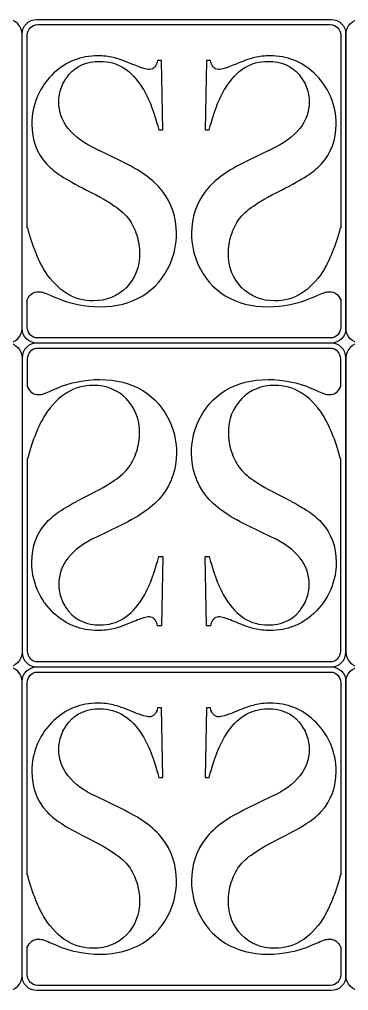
# Model space of a CAD drawing. Header units: centimetres. Extents: x -6 to 6, y -11 to 11.
# Drawn here: x -0.02 to 2.02, y -1 to 5 of the extents above; entities that cross this region are included whole.
import ezdxf

# ---------------------------------------------------------------- set-up
doc = ezdxf.new("R2010")
doc.units = ezdxf.units.CM
doc.header["$MEASUREMENT"] = 0
doc.layers.add('layer 1', color=7, linetype='Continuous')

msp = doc.modelspace()

# ---------------------------------------------------------------- linework, layer by layer
at = {"layer": 'layer 1', "color": 242}
for points, knots in [([(-1.90939, 5.00009), (-1.90939, 5.00009), (-0.09061, 5.00009), (-0.09061, 5.00009), (-0.09061, 5.00009), (-0.04078, 5.00009), (0, 4.9593), (0, 4.90947), (0, 4.90947), (0, 4.90947), (0, 3.09071), (0, 3.09071), (0, 3.09071), (0, 3.04086), (-0.04078, 3.00008), (-0.09061, 3.00008), (-0.09061, 3.00008), (-0.09061, 3.00008), (-1.90939, 3.00008), (-1.90939, 3.00008), (-1.90939, 3.00008), (-1.95922, 3.00008), (-2, 3.04086), (-2, 3.09069), (-2, 3.09069), (-2, 3.09069), (-2, 4.90949), (-2, 4.90949), (-2, 4.90949), (-2, 4.95932), (-1.95922, 5.00008), (-1.90939, 5.00009)], [0, 0, 0, 0, 0.1111111, 0.1111111, 0.1111111, 0.1111111, 0.2222222, 0.2222222, 0.2222222, 0.2222222, 0.3333333, 0.3333333, 0.3333333, 0.3333333, 0.4444444, 0.4444444, 0.4444444, 0.4444444, 0.5555556, 0.5555556, 0.5555556, 0.5555556, 0.6666667, 0.6666667, 0.6666667, 0.6666667, 0.7777778, 0.7777778, 0.7777778, 0.7777778, 1, 1, 1, 1]), ([(1.90939, 5.00009), (1.90939, 5.00009), (0.09061, 5.00009), (0.09061, 5.00009), (0.09061, 5.00009), (0.04078, 5.00009), (0, 4.9593), (0, 4.90947), (0, 4.90947), (0, 4.90947), (0, 3.09071), (0, 3.09071), (0, 3.09071), (0, 3.04086), (0.04078, 3.00008), (0.09061, 3.00008), (0.09061, 3.00008), (0.09061, 3.00008), (1.90939, 3.00008), (1.90939, 3.00008), (1.90939, 3.00008), (1.95922, 3.00008), (2, 3.04086), (2, 3.09069), (2, 3.09069), (2, 3.09069), (2, 4.90949), (2, 4.90949), (2, 4.90949), (2, 4.95932), (1.95922, 5.00008), (1.90939, 5.00009)], [0, 0, 0, 0, 0.1111111, 0.1111111, 0.1111111, 0.1111111, 0.2222222, 0.2222222, 0.2222222, 0.2222222, 0.3333333, 0.3333333, 0.3333333, 0.3333333, 0.4444444, 0.4444444, 0.4444444, 0.4444444, 0.5555556, 0.5555556, 0.5555556, 0.5555556, 0.6666667, 0.6666667, 0.6666667, 0.6666667, 0.7777778, 0.7777778, 0.7777778, 0.7777778, 1, 1, 1, 1]), ([(3.9094, 5.00011), (3.9094, 5.00011), (2.09061, 5.00011), (2.09061, 5.00011), (2.09061, 5.00011), (2.04078, 5.00011), (2, 4.95932), (2, 4.90949), (2, 4.90949), (2, 4.90949), (2, 3.09073), (2, 3.09073), (2, 3.09073), (2, 3.04088), (2.04078, 3.0001), (2.09061, 3.0001), (2.09061, 3.0001), (2.09061, 3.0001), (3.9094, 3.0001), (3.9094, 3.0001), (3.9094, 3.0001), (3.95923, 3.0001), (4, 3.04088), (4, 3.09071), (4, 3.09071), (4, 3.09071), (4.00001, 4.90951), (4.00001, 4.90951), (4.00001, 4.90951), (4.00001, 4.95934), (3.95922, 5.0001), (3.9094, 5.00011)], [0, 0, 0, 0, 0.1111111, 0.1111111, 0.1111111, 0.1111111, 0.2222222, 0.2222222, 0.2222222, 0.2222222, 0.3333333, 0.3333333, 0.3333333, 0.3333333, 0.4444444, 0.4444444, 0.4444444, 0.4444444, 0.5555556, 0.5555556, 0.5555556, 0.5555556, 0.6666667, 0.6666667, 0.6666667, 0.6666667, 0.7777778, 0.7777778, 0.7777778, 0.7777778, 1, 1, 1, 1]), ([(0.03227, 3.71231), (0.03227, 3.71231), (0.03492, 3.71235), (0.03492, 3.71235), (0.03492, 3.71235), (0.06518, 3.59837), (0.10132, 3.50873), (0.14301, 3.44307), (0.14301, 3.44307), (0.22159, 3.32171), (0.32044, 3.26121), (0.43922, 3.26121), (0.43922, 3.26121), (0.52222, 3.26123), (0.59084, 3.28887), (0.64469, 3.34458), (0.64469, 3.34458), (0.69892, 3.39991), (0.72585, 3.47036), (0.72585, 3.55558), (0.72585, 3.55558), (0.72585, 3.5921), (0.71995, 3.62972), (0.70814, 3.66772), (0.70814, 3.66772), (0.69597, 3.70608), (0.68011, 3.73891), (0.65982, 3.76621), (0.65982, 3.76621), (0.63916, 3.79463), (0.60965, 3.82154), (0.57165, 3.84736), (0.57165, 3.84736), (0.53403, 3.87357), (0.47612, 3.90639), (0.39828, 3.94586), (0.39828, 3.94586), (0.33004, 3.98054), (0.27728, 4.00968), (0.24113, 4.03365), (0.24113, 4.03365), (0.20461, 4.05726), (0.17547, 4.08161), (0.15297, 4.10596), (0.15297, 4.10596), (0.091, 4.17384), (0.06001, 4.25646), (0.06001, 4.35347), (0.06001, 4.35347), (0.06001, 4.41361), (0.07218, 4.47115), (0.09616, 4.52685), (0.09616, 4.52685), (0.12051, 4.58219), (0.15408, 4.62977), (0.19724, 4.66961), (0.19724, 4.66961), (0.27359, 4.74008), (0.36397, 4.77548), (0.46837, 4.77548), (0.46837, 4.77548), (0.50231, 4.77548), (0.53366, 4.77215), (0.56243, 4.76515), (0.56243, 4.76515), (0.59121, 4.75852), (0.62994, 4.74486), (0.67789, 4.72457), (0.67789, 4.72457), (0.71404, 4.7102), (0.73839, 4.70096), (0.75167, 4.69727), (0.75167, 4.69727), (0.76458, 4.69323), (0.77602, 4.69137), (0.78597, 4.69137), (0.78597, 4.69137), (0.81143, 4.69139), (0.8284, 4.70945), (0.83688, 4.74634), (0.83688, 4.74634), (0.83688, 4.74634), (0.8616, 4.74635), (0.8616, 4.74635), (0.8616, 4.74635), (0.8616, 4.74635), (0.86934, 4.31733), (0.86934, 4.31733), (0.86934, 4.31733), (0.86934, 4.31733), (0.84463, 4.31733), (0.84463, 4.31733), (0.84463, 4.31733), (0.82508, 4.38593), (0.80847, 4.43831), (0.79446, 4.47447), (0.79446, 4.47447), (0.78044, 4.51101), (0.76347, 4.54492), (0.74429, 4.57591), (0.74429, 4.57591), (0.70888, 4.63199), (0.67014, 4.67367), (0.62736, 4.70059), (0.62736, 4.70059), (0.58493, 4.72752), (0.53587, 4.74117), (0.48054, 4.74117), (0.48054, 4.74117), (0.40012, 4.74117), (0.3363, 4.71388), (0.28946, 4.65891), (0.28946, 4.65891), (0.26991, 4.63642), (0.25478, 4.61022), (0.24335, 4.57997), (0.24335, 4.57997), (0.23228, 4.54972), (0.22674, 4.51947), (0.22674, 4.48922), (0.22674, 4.48922), (0.22674, 4.36861), (0.30421, 4.27158), (0.45915, 4.19817), (0.45915, 4.19817), (0.45915, 4.19817), (0.61149, 4.12441), (0.61149, 4.12441), (0.61149, 4.12441), (0.7288, 4.06907), (0.81327, 4.00783), (0.86529, 3.94069), (0.86529, 3.94069), (0.92431, 3.86545), (0.95382, 3.77838), (0.95382, 3.67878), (0.95382, 3.67878), (0.95382, 3.61238), (0.94054, 3.54893), (0.91398, 3.48844), (0.91398, 3.48844), (0.87636, 3.40434), (0.82028, 3.33905), (0.74503, 3.2933), (0.74503, 3.2933), (0.67014, 3.24757), (0.58198, 3.22469), (0.48017, 3.22469), (0.48017, 3.22469), (0.38721, 3.22469), (0.29794, 3.24313), (0.21199, 3.27965), (0.21199, 3.27965), (0.16736, 3.29921), (0.1408, 3.31027), (0.13231, 3.31322), (0.13231, 3.31322), (0.12346, 3.31617), (0.11387, 3.31765), (0.1028, 3.31765), (0.1028, 3.31765), (0.06908, 3.31766), (0.04533, 3.30088), (0.03227, 3.26739), (0.03227, 3.26739), (0.03227, 3.26739), (0.03227, 3.09664), (0.03227, 3.09664), (0.03227, 3.09664), (0.03227, 3.06128), (0.0612, 3.03235), (0.09656, 3.03235), (0.09656, 3.03235), (0.09656, 3.03235), (1.90344, 3.03237), (1.90344, 3.03237), (1.90344, 3.03237), (1.9388, 3.03237), (1.96773, 3.06128), (1.96773, 3.09664), (1.96773, 3.09664), (1.96773, 3.09664), (1.96773, 3.26702), (1.96773, 3.26702), (1.96773, 3.26702), (1.95471, 3.30078), (1.93092, 3.31765), (1.89707, 3.31765), (1.89707, 3.31765), (1.886, 3.31766), (1.87642, 3.31617), (1.86756, 3.31322), (1.86756, 3.31322), (1.85907, 3.31028), (1.83252, 3.2992), (1.78788, 3.27965), (1.78788, 3.27965), (1.70193, 3.24313), (1.61266, 3.22469), (1.5197, 3.22469), (1.5197, 3.22469), (1.41789, 3.22469), (1.32973, 3.24756), (1.25484, 3.2933), (1.25484, 3.2933), (1.17959, 3.33905), (1.12352, 3.40434), (1.0859, 3.48844), (1.0859, 3.48844), (1.05933, 3.54894), (1.04605, 3.61238), (1.04605, 3.67878), (1.04605, 3.67878), (1.04605, 3.77839), (1.07557, 3.86544), (1.13459, 3.94069), (1.13459, 3.94069), (1.1866, 4.00785), (1.27108, 4.06906), (1.38838, 4.1244), (1.38838, 4.1244), (1.38838, 4.1244), (1.54073, 4.19819), (1.54073, 4.19819), (1.54073, 4.19819), (1.69566, 4.27159), (1.77313, 4.3686), (1.77313, 4.48922), (1.77313, 4.48922), (1.77313, 4.51948), (1.76759, 4.54972), (1.75653, 4.57997), (1.75653, 4.57997), (1.74509, 4.61022), (1.72996, 4.63641), (1.71041, 4.65891), (1.71041, 4.65891), (1.66357, 4.71389), (1.59975, 4.74117), (1.51933, 4.74117), (1.51933, 4.74117), (1.464, 4.74117), (1.41494, 4.72752), (1.37252, 4.70059), (1.37252, 4.70059), (1.32973, 4.67368), (1.291, 4.63198), (1.25558, 4.57591), (1.25558, 4.57591), (1.2364, 4.54494), (1.21943, 4.51099), (1.20541, 4.47447), (1.20541, 4.47447), (1.1914, 4.43832), (1.1748, 4.38593), (1.15525, 4.31733), (1.15525, 4.31733), (1.15525, 4.31733), (1.13054, 4.31733), (1.13054, 4.31733), (1.13054, 4.31733), (1.13054, 4.31733), (1.13828, 4.74635), (1.13828, 4.74635), (1.13828, 4.74635), (1.13828, 4.74635), (1.16299, 4.74635), (1.16299, 4.74635), (1.16299, 4.74635), (1.17147, 4.70946), (1.18844, 4.69137), (1.2139, 4.69137), (1.2139, 4.69137), (1.22386, 4.69139), (1.23529, 4.69322), (1.2482, 4.69727), (1.2482, 4.69727), (1.26148, 4.70097), (1.28583, 4.71019), (1.32198, 4.72457), (1.32198, 4.72457), (1.36994, 4.74486), (1.40867, 4.75851), (1.43744, 4.76515), (1.43744, 4.76515), (1.46621, 4.77217), (1.49757, 4.77548), (1.53151, 4.77548), (1.53151, 4.77548), (1.6359, 4.77548), (1.72628, 4.74007), (1.80264, 4.66961), (1.80264, 4.66961), (1.84579, 4.62977), (1.87936, 4.58218), (1.90371, 4.52685), (1.90371, 4.52685), (1.92769, 4.47116), (1.93986, 4.4136), (1.93986, 4.35347), (1.93986, 4.35347), (1.93986, 4.25647), (1.90888, 4.17383), (1.8469, 4.10596), (1.8469, 4.10596), (1.8244, 4.08163), (1.79526, 4.05726), (1.75874, 4.03365), (1.75874, 4.03365), (1.72259, 4.00969), (1.66984, 3.98053), (1.60159, 3.94586), (1.60159, 3.94586), (1.52376, 3.90641), (1.46585, 3.87355), (1.42822, 3.84736), (1.42822, 3.84736), (1.39022, 3.82155), (1.36071, 3.79462), (1.34005, 3.76621), (1.34005, 3.76621), (1.31977, 3.73893), (1.30391, 3.70608), (1.29173, 3.66772), (1.29173, 3.66772), (1.27993, 3.62973), (1.27403, 3.5921), (1.27403, 3.55558), (1.27403, 3.55558), (1.27403, 3.47038), (1.30096, 3.39991), (1.35518, 3.34458), (1.35518, 3.34458), (1.40903, 3.28887), (1.47765, 3.26121), (1.56065, 3.26121), (1.56065, 3.26121), (1.67943, 3.26123), (1.77829, 3.3217), (1.85686, 3.44307), (1.85686, 3.44307), (1.89855, 3.50874), (1.93469, 3.59837), (1.96495, 3.71235), (1.96495, 3.71235), (1.96495, 3.71235), (1.96773, 3.71231), (1.96773, 3.71231), (1.96773, 3.71231), (1.96773, 3.71231), (1.96773, 4.90354), (1.96773, 4.90354), (1.96773, 4.90354), (1.96773, 4.9389), (1.9388, 4.96781), (1.90344, 4.96781), (1.90344, 4.96781), (1.90344, 4.96781), (0.09656, 4.96783), (0.09656, 4.96783), (0.09656, 4.96783), (0.0612, 4.96783), (0.03227, 4.93888), (0.03227, 4.90352), (0.03227, 4.90352), (0.03227, 4.90352), (0.03227, 3.71231), (0.03227, 3.71231)], [0, 0, 0, 0, 0.0107527, 0.0107527, 0.0107527, 0.0107527, 0.0215054, 0.0215054, 0.0215054, 0.0215054, 0.0322581, 0.0322581, 0.0322581, 0.0322581, 0.0430108, 0.0430108, 0.0430108, 0.0430108, 0.0537634, 0.0537634, 0.0537634, 0.0537634, 0.0645161, 0.0645161, 0.0645161, 0.0645161, 0.0752688, 0.0752688, 0.0752688, 0.0752688, 0.0860215, 0.0860215, 0.0860215, 0.0860215, 0.0967742, 0.0967742, 0.0967742, 0.0967742, 0.1075269, 0.1075269, 0.1075269, 0.1075269, 0.1182796, 0.1182796, 0.1182796, 0.1182796, 0.1290323, 0.1290323, 0.1290323, 0.1290323, 0.1397849, 0.1397849, 0.1397849, 0.1397849, 0.1505376, 0.1505376, 0.1505376, 0.1505376, 0.1612903, 0.1612903, 0.1612903, 0.1612903, 0.172043, 0.172043, 0.172043, 0.172043, 0.1827957, 0.1827957, 0.1827957, 0.1827957, 0.1935484, 0.1935484, 0.1935484, 0.1935484, 0.2043011, 0.2043011, 0.2043011, 0.2043011, 0.2150538, 0.2150538, 0.2150538, 0.2150538, 0.2258065, 0.2258065, 0.2258065, 0.2258065, 0.2365591, 0.2365591, 0.2365591, 0.2365591, 0.2473118, 0.2473118, 0.2473118, 0.2473118, 0.2580645, 0.2580645, 0.2580645, 0.2580645, 0.2688172, 0.2688172, 0.2688172, 0.2688172, 0.2795699, 0.2795699, 0.2795699, 0.2795699, 0.2903226, 0.2903226, 0.2903226, 0.2903226, 0.3010753, 0.3010753, 0.3010753, 0.3010753, 0.311828, 0.311828, 0.311828, 0.311828, 0.3225806, 0.3225806, 0.3225806, 0.3225806, 0.3333333, 0.3333333, 0.3333333, 0.3333333, 0.344086, 0.344086, 0.344086, 0.344086, 0.3548387, 0.3548387, 0.3548387, 0.3548387, 0.3655914, 0.3655914, 0.3655914, 0.3655914, 0.3763441, 0.3763441, 0.3763441, 0.3763441, 0.3870968, 0.3870968, 0.3870968, 0.3870968, 0.3978495, 0.3978495, 0.3978495, 0.3978495, 0.4086022, 0.4086022, 0.4086022, 0.4086022, 0.4193548, 0.4193548, 0.4193548, 0.4193548, 0.4301075, 0.4301075, 0.4301075, 0.4301075, 0.4408602, 0.4408602, 0.4408602, 0.4408602, 0.4516129, 0.4516129, 0.4516129, 0.4516129, 0.4623656, 0.4623656, 0.4623656, 0.4623656, 0.4731183, 0.4731183, 0.4731183, 0.4731183, 0.483871, 0.483871, 0.483871, 0.483871, 0.4946237, 0.4946237, 0.4946237, 0.4946237, 0.5053763, 0.5053763, 0.5053763, 0.5053763, 0.516129, 0.516129, 0.516129, 0.516129, 0.5268817, 0.5268817, 0.5268817, 0.5268817, 0.5376344, 0.5376344, 0.5376344, 0.5376344, 0.5483871, 0.5483871, 0.5483871, 0.5483871, 0.5591398, 0.5591398, 0.5591398, 0.5591398, 0.5698925, 0.5698925, 0.5698925, 0.5698925, 0.5806452, 0.5806452, 0.5806452, 0.5806452, 0.5913978, 0.5913978, 0.5913978, 0.5913978, 0.6021505, 0.6021505, 0.6021505, 0.6021505, 0.6129032, 0.6129032, 0.6129032, 0.6129032, 0.6236559, 0.6236559, 0.6236559, 0.6236559, 0.6344086, 0.6344086, 0.6344086, 0.6344086, 0.6451613, 0.6451613, 0.6451613, 0.6451613, 0.655914, 0.655914, 0.655914, 0.655914, 0.6666667, 0.6666667, 0.6666667, 0.6666667, 0.6774194, 0.6774194, 0.6774194, 0.6774194, 0.688172, 0.688172, 0.688172, 0.688172, 0.6989247, 0.6989247, 0.6989247, 0.6989247, 0.7096774, 0.7096774, 0.7096774, 0.7096774, 0.7204301, 0.7204301, 0.7204301, 0.7204301, 0.7311828, 0.7311828, 0.7311828, 0.7311828, 0.7419355, 0.7419355, 0.7419355, 0.7419355, 0.7526882, 0.7526882, 0.7526882, 0.7526882, 0.7634409, 0.7634409, 0.7634409, 0.7634409, 0.7741935, 0.7741935, 0.7741935, 0.7741935, 0.7849462, 0.7849462, 0.7849462, 0.7849462, 0.7956989, 0.7956989, 0.7956989, 0.7956989, 0.8064516, 0.8064516, 0.8064516, 0.8064516, 0.8172043, 0.8172043, 0.8172043, 0.8172043, 0.827957, 0.827957, 0.827957, 0.827957, 0.8387097, 0.8387097, 0.8387097, 0.8387097, 0.8494624, 0.8494624, 0.8494624, 0.8494624, 0.8602151, 0.8602151, 0.8602151, 0.8602151, 0.8709677, 0.8709677, 0.8709677, 0.8709677, 0.8817204, 0.8817204, 0.8817204, 0.8817204, 0.8924731, 0.8924731, 0.8924731, 0.8924731, 0.9032258, 0.9032258, 0.9032258, 0.9032258, 0.9139785, 0.9139785, 0.9139785, 0.9139785, 0.9247312, 0.9247312, 0.9247312, 0.9247312, 0.9354839, 0.9354839, 0.9354839, 0.9354839, 0.9462366, 0.9462366, 0.9462366, 0.9462366, 0.9569892, 0.9569892, 0.9569892, 0.9569892, 0.9677419, 0.9677419, 0.9677419, 0.9677419, 0.9784946, 0.9784946, 0.9784946, 0.9784946, 1, 1, 1, 1]), ([(-1.90939, 1.00007), (-1.90939, 1.00007), (-0.09061, 1.00007), (-0.09061, 1.00007), (-0.09061, 1.00007), (-0.04078, 1.00007), (0, 1.04086), (0, 1.09069), (0, 1.09069), (0, 1.09069), (0, 2.90945), (0, 2.90945), (0, 2.90945), (0, 2.9593), (-0.04078, 3.00008), (-0.09061, 3.00008), (-0.09061, 3.00008), (-0.09061, 3.00008), (-1.90939, 3.00008), (-1.90939, 3.00008), (-1.90939, 3.00008), (-1.95922, 3.00008), (-2, 2.9593), (-2, 2.90947), (-2, 2.90947), (-2, 2.90947), (-2, 1.09067), (-2, 1.09067), (-2, 1.09067), (-2, 1.04084), (-1.95922, 1.00008), (-1.90939, 1.00007)], [0, 0, 0, 0, 0.1111111, 0.1111111, 0.1111111, 0.1111111, 0.2222222, 0.2222222, 0.2222222, 0.2222222, 0.3333333, 0.3333333, 0.3333333, 0.3333333, 0.4444444, 0.4444444, 0.4444444, 0.4444444, 0.5555556, 0.5555556, 0.5555556, 0.5555556, 0.6666667, 0.6666667, 0.6666667, 0.6666667, 0.7777778, 0.7777778, 0.7777778, 0.7777778, 1, 1, 1, 1]), ([(1.90939, 1.00007), (1.90939, 1.00007), (0.09061, 1.00007), (0.09061, 1.00007), (0.09061, 1.00007), (0.04078, 1.00007), (0, 1.04086), (0, 1.09069), (0, 1.09069), (0, 1.09069), (0, 2.90945), (0, 2.90945), (0, 2.90945), (0, 2.9593), (0.04078, 3.00008), (0.09061, 3.00008), (0.09061, 3.00008), (0.09061, 3.00008), (1.90939, 3.00008), (1.90939, 3.00008), (1.90939, 3.00008), (1.95922, 3.00008), (2, 2.9593), (2, 2.90947), (2, 2.90947), (2, 2.90947), (2, 1.09067), (2, 1.09067), (2, 1.09067), (2, 1.04084), (1.95922, 1.00008), (1.90939, 1.00007)], [0, 0, 0, 0, 0.1111111, 0.1111111, 0.1111111, 0.1111111, 0.2222222, 0.2222222, 0.2222222, 0.2222222, 0.3333333, 0.3333333, 0.3333333, 0.3333333, 0.4444444, 0.4444444, 0.4444444, 0.4444444, 0.5555556, 0.5555556, 0.5555556, 0.5555556, 0.6666667, 0.6666667, 0.6666667, 0.6666667, 0.7777778, 0.7777778, 0.7777778, 0.7777778, 1, 1, 1, 1]), ([(0.03227, 2.28785), (0.03227, 2.28785), (0.03492, 2.28781), (0.03492, 2.28781), (0.03492, 2.28781), (0.06518, 2.40179), (0.10132, 2.49143), (0.14301, 2.55709), (0.14301, 2.55709), (0.22159, 2.67845), (0.32044, 2.73895), (0.43922, 2.73895), (0.43922, 2.73895), (0.52222, 2.73893), (0.59084, 2.71129), (0.64469, 2.65558), (0.64469, 2.65558), (0.69892, 2.60025), (0.72585, 2.5298), (0.72585, 2.44458), (0.72585, 2.44458), (0.72585, 2.40806), (0.71995, 2.37044), (0.70814, 2.33244), (0.70814, 2.33244), (0.69597, 2.29408), (0.68011, 2.26125), (0.65982, 2.23395), (0.65982, 2.23395), (0.63916, 2.20553), (0.60965, 2.17862), (0.57165, 2.1528), (0.57165, 2.1528), (0.53403, 2.12659), (0.47612, 2.09377), (0.39828, 2.0543), (0.39828, 2.0543), (0.33004, 2.01962), (0.27728, 1.99048), (0.24113, 1.96651), (0.24113, 1.96651), (0.20461, 1.9429), (0.17547, 1.91855), (0.15297, 1.8942), (0.15297, 1.8942), (0.091, 1.82632), (0.06001, 1.7437), (0.06001, 1.64669), (0.06001, 1.64669), (0.06001, 1.58655), (0.07218, 1.52901), (0.09616, 1.47331), (0.09616, 1.47331), (0.12051, 1.41797), (0.15408, 1.37039), (0.19724, 1.33055), (0.19724, 1.33055), (0.27359, 1.26008), (0.36397, 1.22468), (0.46837, 1.22468), (0.46837, 1.22468), (0.50231, 1.22468), (0.53366, 1.22801), (0.56243, 1.23501), (0.56243, 1.23501), (0.59121, 1.24164), (0.62994, 1.2553), (0.67789, 1.27559), (0.67789, 1.27559), (0.71404, 1.28996), (0.73839, 1.2992), (0.75167, 1.30289), (0.75167, 1.30289), (0.76458, 1.30693), (0.77602, 1.30879), (0.78597, 1.30879), (0.78597, 1.30879), (0.81143, 1.30877), (0.8284, 1.29071), (0.83688, 1.25382), (0.83688, 1.25382), (0.83688, 1.25382), (0.8616, 1.25381), (0.8616, 1.25381), (0.8616, 1.25381), (0.8616, 1.25381), (0.86934, 1.68283), (0.86934, 1.68283), (0.86934, 1.68283), (0.86934, 1.68283), (0.84463, 1.68283), (0.84463, 1.68283), (0.84463, 1.68283), (0.82508, 1.61423), (0.80847, 1.56185), (0.79446, 1.52569), (0.79446, 1.52569), (0.78044, 1.48915), (0.76347, 1.45524), (0.74429, 1.42425), (0.74429, 1.42425), (0.70888, 1.36817), (0.67014, 1.32649), (0.62736, 1.29957), (0.62736, 1.29957), (0.58493, 1.27264), (0.53587, 1.25899), (0.48054, 1.25899), (0.48054, 1.25899), (0.40012, 1.25899), (0.3363, 1.28628), (0.28946, 1.34125), (0.28946, 1.34125), (0.26991, 1.36374), (0.25478, 1.38994), (0.24335, 1.42019), (0.24335, 1.42019), (0.23228, 1.45044), (0.22674, 1.48069), (0.22674, 1.51094), (0.22674, 1.51094), (0.22674, 1.63155), (0.30421, 1.72858), (0.45915, 1.80199), (0.45915, 1.80199), (0.45915, 1.80199), (0.61149, 1.87575), (0.61149, 1.87575), (0.61149, 1.87575), (0.7288, 1.93109), (0.81327, 1.99233), (0.86529, 2.05947), (0.86529, 2.05947), (0.92431, 2.13471), (0.95382, 2.22178), (0.95382, 2.32138), (0.95382, 2.32138), (0.95382, 2.38778), (0.94054, 2.45123), (0.91398, 2.51172), (0.91398, 2.51172), (0.87636, 2.59582), (0.82028, 2.66111), (0.74503, 2.70686), (0.74503, 2.70686), (0.67014, 2.75259), (0.58198, 2.77547), (0.48017, 2.77547), (0.48017, 2.77547), (0.38721, 2.77547), (0.29794, 2.75703), (0.21199, 2.72051), (0.21199, 2.72051), (0.16736, 2.70095), (0.1408, 2.68989), (0.13231, 2.68694), (0.13231, 2.68694), (0.12346, 2.68399), (0.11387, 2.68251), (0.1028, 2.68251), (0.1028, 2.68251), (0.06908, 2.6825), (0.04533, 2.69928), (0.03227, 2.73277), (0.03227, 2.73277), (0.03227, 2.73277), (0.03227, 2.90352), (0.03227, 2.90352), (0.03227, 2.90352), (0.03227, 2.93888), (0.0612, 2.96781), (0.09656, 2.96781), (0.09656, 2.96781), (0.09656, 2.96781), (1.90344, 2.96779), (1.90344, 2.96779), (1.90344, 2.96779), (1.9388, 2.96779), (1.96773, 2.93888), (1.96773, 2.90352), (1.96773, 2.90352), (1.96773, 2.90352), (1.96773, 2.73314), (1.96773, 2.73314), (1.96773, 2.73314), (1.95471, 2.69938), (1.93092, 2.68251), (1.89707, 2.68251), (1.89707, 2.68251), (1.886, 2.6825), (1.87642, 2.68399), (1.86756, 2.68694), (1.86756, 2.68694), (1.85907, 2.68988), (1.83252, 2.70096), (1.78788, 2.72051), (1.78788, 2.72051), (1.70193, 2.75703), (1.61266, 2.77547), (1.5197, 2.77547), (1.5197, 2.77547), (1.41789, 2.77547), (1.32973, 2.7526), (1.25484, 2.70686), (1.25484, 2.70686), (1.17959, 2.66111), (1.12352, 2.59582), (1.0859, 2.51172), (1.0859, 2.51172), (1.05933, 2.45122), (1.04605, 2.38778), (1.04605, 2.32138), (1.04605, 2.32138), (1.04605, 2.22177), (1.07557, 2.13472), (1.13459, 2.05947), (1.13459, 2.05947), (1.1866, 1.99231), (1.27108, 1.9311), (1.38838, 1.87576), (1.38838, 1.87576), (1.38838, 1.87576), (1.54073, 1.80197), (1.54073, 1.80197), (1.54073, 1.80197), (1.69566, 1.72857), (1.77313, 1.63156), (1.77313, 1.51094), (1.77313, 1.51094), (1.77313, 1.48068), (1.76759, 1.45044), (1.75653, 1.42019), (1.75653, 1.42019), (1.74509, 1.38994), (1.72996, 1.36375), (1.71041, 1.34125), (1.71041, 1.34125), (1.66357, 1.28627), (1.59975, 1.25899), (1.51933, 1.25899), (1.51933, 1.25899), (1.464, 1.25899), (1.41494, 1.27264), (1.37252, 1.29957), (1.37252, 1.29957), (1.32973, 1.32648), (1.291, 1.36818), (1.25558, 1.42425), (1.25558, 1.42425), (1.2364, 1.45522), (1.21943, 1.48917), (1.20541, 1.52569), (1.20541, 1.52569), (1.1914, 1.56184), (1.1748, 1.61423), (1.15525, 1.68283), (1.15525, 1.68283), (1.15525, 1.68283), (1.13054, 1.68283), (1.13054, 1.68283), (1.13054, 1.68283), (1.13054, 1.68283), (1.13828, 1.25381), (1.13828, 1.25381), (1.13828, 1.25381), (1.13828, 1.25381), (1.16299, 1.25381), (1.16299, 1.25381), (1.16299, 1.25381), (1.17147, 1.2907), (1.18844, 1.30879), (1.2139, 1.30879), (1.2139, 1.30879), (1.22386, 1.30877), (1.23529, 1.30694), (1.2482, 1.30289), (1.2482, 1.30289), (1.26148, 1.29919), (1.28583, 1.28997), (1.32198, 1.27559), (1.32198, 1.27559), (1.36994, 1.2553), (1.40867, 1.24165), (1.43744, 1.23501), (1.43744, 1.23501), (1.46621, 1.22799), (1.49757, 1.22468), (1.53151, 1.22468), (1.53151, 1.22468), (1.6359, 1.22468), (1.72628, 1.26009), (1.80264, 1.33055), (1.80264, 1.33055), (1.84579, 1.37039), (1.87936, 1.41798), (1.90371, 1.47331), (1.90371, 1.47331), (1.92769, 1.529), (1.93986, 1.58656), (1.93986, 1.64669), (1.93986, 1.64669), (1.93986, 1.74369), (1.90888, 1.82633), (1.8469, 1.8942), (1.8469, 1.8942), (1.8244, 1.91853), (1.79526, 1.9429), (1.75874, 1.96651), (1.75874, 1.96651), (1.72259, 1.99047), (1.66984, 2.01963), (1.60159, 2.0543), (1.60159, 2.0543), (1.52376, 2.09375), (1.46585, 2.12661), (1.42822, 2.1528), (1.42822, 2.1528), (1.39022, 2.17861), (1.36071, 2.20554), (1.34005, 2.23395), (1.34005, 2.23395), (1.31977, 2.26123), (1.30391, 2.29408), (1.29173, 2.33244), (1.29173, 2.33244), (1.27993, 2.37043), (1.27403, 2.40806), (1.27403, 2.44458), (1.27403, 2.44458), (1.27403, 2.52978), (1.30096, 2.60025), (1.35518, 2.65558), (1.35518, 2.65558), (1.40903, 2.71129), (1.47765, 2.73895), (1.56065, 2.73895), (1.56065, 2.73895), (1.67943, 2.73893), (1.77829, 2.67846), (1.85686, 2.55709), (1.85686, 2.55709), (1.89855, 2.49142), (1.93469, 2.40179), (1.96495, 2.28781), (1.96495, 2.28781), (1.96495, 2.28781), (1.96773, 2.28785), (1.96773, 2.28785), (1.96773, 2.28785), (1.96773, 2.28785), (1.96773, 1.09662), (1.96773, 1.09662), (1.96773, 1.09662), (1.96773, 1.06126), (1.9388, 1.03235), (1.90344, 1.03235), (1.90344, 1.03235), (1.90344, 1.03235), (0.09656, 1.03233), (0.09656, 1.03233), (0.09656, 1.03233), (0.0612, 1.03233), (0.03227, 1.06128), (0.03227, 1.09664), (0.03227, 1.09664), (0.03227, 1.09664), (0.03227, 2.28785), (0.03227, 2.28785)], [0, 0, 0, 0, 0.0107527, 0.0107527, 0.0107527, 0.0107527, 0.0215054, 0.0215054, 0.0215054, 0.0215054, 0.0322581, 0.0322581, 0.0322581, 0.0322581, 0.0430108, 0.0430108, 0.0430108, 0.0430108, 0.0537634, 0.0537634, 0.0537634, 0.0537634, 0.0645161, 0.0645161, 0.0645161, 0.0645161, 0.0752688, 0.0752688, 0.0752688, 0.0752688, 0.0860215, 0.0860215, 0.0860215, 0.0860215, 0.0967742, 0.0967742, 0.0967742, 0.0967742, 0.1075269, 0.1075269, 0.1075269, 0.1075269, 0.1182796, 0.1182796, 0.1182796, 0.1182796, 0.1290323, 0.1290323, 0.1290323, 0.1290323, 0.1397849, 0.1397849, 0.1397849, 0.1397849, 0.1505376, 0.1505376, 0.1505376, 0.1505376, 0.1612903, 0.1612903, 0.1612903, 0.1612903, 0.172043, 0.172043, 0.172043, 0.172043, 0.1827957, 0.1827957, 0.1827957, 0.1827957, 0.1935484, 0.1935484, 0.1935484, 0.1935484, 0.2043011, 0.2043011, 0.2043011, 0.2043011, 0.2150538, 0.2150538, 0.2150538, 0.2150538, 0.2258065, 0.2258065, 0.2258065, 0.2258065, 0.2365591, 0.2365591, 0.2365591, 0.2365591, 0.2473118, 0.2473118, 0.2473118, 0.2473118, 0.2580645, 0.2580645, 0.2580645, 0.2580645, 0.2688172, 0.2688172, 0.2688172, 0.2688172, 0.2795699, 0.2795699, 0.2795699, 0.2795699, 0.2903226, 0.2903226, 0.2903226, 0.2903226, 0.3010753, 0.3010753, 0.3010753, 0.3010753, 0.311828, 0.311828, 0.311828, 0.311828, 0.3225806, 0.3225806, 0.3225806, 0.3225806, 0.3333333, 0.3333333, 0.3333333, 0.3333333, 0.344086, 0.344086, 0.344086, 0.344086, 0.3548387, 0.3548387, 0.3548387, 0.3548387, 0.3655914, 0.3655914, 0.3655914, 0.3655914, 0.3763441, 0.3763441, 0.3763441, 0.3763441, 0.3870968, 0.3870968, 0.3870968, 0.3870968, 0.3978495, 0.3978495, 0.3978495, 0.3978495, 0.4086022, 0.4086022, 0.4086022, 0.4086022, 0.4193548, 0.4193548, 0.4193548, 0.4193548, 0.4301075, 0.4301075, 0.4301075, 0.4301075, 0.4408602, 0.4408602, 0.4408602, 0.4408602, 0.4516129, 0.4516129, 0.4516129, 0.4516129, 0.4623656, 0.4623656, 0.4623656, 0.4623656, 0.4731183, 0.4731183, 0.4731183, 0.4731183, 0.483871, 0.483871, 0.483871, 0.483871, 0.4946237, 0.4946237, 0.4946237, 0.4946237, 0.5053763, 0.5053763, 0.5053763, 0.5053763, 0.516129, 0.516129, 0.516129, 0.516129, 0.5268817, 0.5268817, 0.5268817, 0.5268817, 0.5376344, 0.5376344, 0.5376344, 0.5376344, 0.5483871, 0.5483871, 0.5483871, 0.5483871, 0.5591398, 0.5591398, 0.5591398, 0.5591398, 0.5698925, 0.5698925, 0.5698925, 0.5698925, 0.5806452, 0.5806452, 0.5806452, 0.5806452, 0.5913978, 0.5913978, 0.5913978, 0.5913978, 0.6021505, 0.6021505, 0.6021505, 0.6021505, 0.6129032, 0.6129032, 0.6129032, 0.6129032, 0.6236559, 0.6236559, 0.6236559, 0.6236559, 0.6344086, 0.6344086, 0.6344086, 0.6344086, 0.6451613, 0.6451613, 0.6451613, 0.6451613, 0.655914, 0.655914, 0.655914, 0.655914, 0.6666667, 0.6666667, 0.6666667, 0.6666667, 0.6774194, 0.6774194, 0.6774194, 0.6774194, 0.688172, 0.688172, 0.688172, 0.688172, 0.6989247, 0.6989247, 0.6989247, 0.6989247, 0.7096774, 0.7096774, 0.7096774, 0.7096774, 0.7204301, 0.7204301, 0.7204301, 0.7204301, 0.7311828, 0.7311828, 0.7311828, 0.7311828, 0.7419355, 0.7419355, 0.7419355, 0.7419355, 0.7526882, 0.7526882, 0.7526882, 0.7526882, 0.7634409, 0.7634409, 0.7634409, 0.7634409, 0.7741935, 0.7741935, 0.7741935, 0.7741935, 0.7849462, 0.7849462, 0.7849462, 0.7849462, 0.7956989, 0.7956989, 0.7956989, 0.7956989, 0.8064516, 0.8064516, 0.8064516, 0.8064516, 0.8172043, 0.8172043, 0.8172043, 0.8172043, 0.827957, 0.827957, 0.827957, 0.827957, 0.8387097, 0.8387097, 0.8387097, 0.8387097, 0.8494624, 0.8494624, 0.8494624, 0.8494624, 0.8602151, 0.8602151, 0.8602151, 0.8602151, 0.8709677, 0.8709677, 0.8709677, 0.8709677, 0.8817204, 0.8817204, 0.8817204, 0.8817204, 0.8924731, 0.8924731, 0.8924731, 0.8924731, 0.9032258, 0.9032258, 0.9032258, 0.9032258, 0.9139785, 0.9139785, 0.9139785, 0.9139785, 0.9247312, 0.9247312, 0.9247312, 0.9247312, 0.9354839, 0.9354839, 0.9354839, 0.9354839, 0.9462366, 0.9462366, 0.9462366, 0.9462366, 0.9569892, 0.9569892, 0.9569892, 0.9569892, 0.9677419, 0.9677419, 0.9677419, 0.9677419, 0.9784946, 0.9784946, 0.9784946, 0.9784946, 1, 1, 1, 1]), ([(3.9094, 1.00005), (3.9094, 1.00005), (2.09061, 1.00005), (2.09061, 1.00005), (2.09061, 1.00005), (2.04078, 1.00005), (2, 1.04084), (2, 1.09067), (2, 1.09067), (2, 1.09067), (2, 2.90943), (2, 2.90943), (2, 2.90943), (2, 2.95928), (2.04078, 3.00006), (2.09061, 3.00006), (2.09061, 3.00006), (2.09061, 3.00006), (3.9094, 3.00006), (3.9094, 3.00006), (3.9094, 3.00006), (3.95923, 3.00006), (4, 2.95928), (4, 2.90945), (4, 2.90945), (4, 2.90945), (4.00001, 1.09065), (4.00001, 1.09065), (4.00001, 1.09065), (4.00001, 1.04082), (3.95922, 1.00006), (3.9094, 1.00005)], [0, 0, 0, 0, 0.1111111, 0.1111111, 0.1111111, 0.1111111, 0.2222222, 0.2222222, 0.2222222, 0.2222222, 0.3333333, 0.3333333, 0.3333333, 0.3333333, 0.4444444, 0.4444444, 0.4444444, 0.4444444, 0.5555556, 0.5555556, 0.5555556, 0.5555556, 0.6666667, 0.6666667, 0.6666667, 0.6666667, 0.7777778, 0.7777778, 0.7777778, 0.7777778, 1, 1, 1, 1]), ([(-1.90939, 0.99999), (-1.90939, 0.99999), (-0.09061, 0.99999), (-0.09061, 0.99999), (-0.09061, 0.99999), (-0.04078, 0.99999), (0, 0.9592), (0, 0.90937), (0, 0.90937), (0, 0.90937), (0, -0.90939), (0, -0.90939), (0, -0.90939), (0, -0.95924), (-0.04078, -1.00002), (-0.09061, -1.00002), (-0.09061, -1.00002), (-0.09061, -1.00002), (-1.90939, -1.00002), (-1.90939, -1.00002), (-1.90939, -1.00002), (-1.95922, -1.00002), (-2, -0.95924), (-2, -0.90941), (-2, -0.90941), (-2, -0.90941), (-2, 0.90939), (-2, 0.90939), (-2, 0.90939), (-2, 0.95922), (-1.95922, 0.99998), (-1.90939, 0.99999)], [0, 0, 0, 0, 0.1111111, 0.1111111, 0.1111111, 0.1111111, 0.2222222, 0.2222222, 0.2222222, 0.2222222, 0.3333333, 0.3333333, 0.3333333, 0.3333333, 0.4444444, 0.4444444, 0.4444444, 0.4444444, 0.5555556, 0.5555556, 0.5555556, 0.5555556, 0.6666667, 0.6666667, 0.6666667, 0.6666667, 0.7777778, 0.7777778, 0.7777778, 0.7777778, 1, 1, 1, 1]), ([(1.90939, 0.99999), (1.90939, 0.99999), (0.09061, 0.99999), (0.09061, 0.99999), (0.09061, 0.99999), (0.04078, 0.99999), (0, 0.9592), (0, 0.90937), (0, 0.90937), (0, 0.90937), (0, -0.90939), (0, -0.90939), (0, -0.90939), (0, -0.95924), (0.04078, -1.00002), (0.09061, -1.00002), (0.09061, -1.00002), (0.09061, -1.00002), (1.90939, -1.00002), (1.90939, -1.00002), (1.90939, -1.00002), (1.95922, -1.00002), (2, -0.95924), (2, -0.90941), (2, -0.90941), (2, -0.90941), (2, 0.90939), (2, 0.90939), (2, 0.90939), (2, 0.95922), (1.95922, 0.99998), (1.90939, 0.99999)], [0, 0, 0, 0, 0.1111111, 0.1111111, 0.1111111, 0.1111111, 0.2222222, 0.2222222, 0.2222222, 0.2222222, 0.3333333, 0.3333333, 0.3333333, 0.3333333, 0.4444444, 0.4444444, 0.4444444, 0.4444444, 0.5555556, 0.5555556, 0.5555556, 0.5555556, 0.6666667, 0.6666667, 0.6666667, 0.6666667, 0.7777778, 0.7777778, 0.7777778, 0.7777778, 1, 1, 1, 1]), ([(0.03227, -0.28779), (0.03227, -0.28779), (0.03492, -0.28775), (0.03492, -0.28775), (0.03492, -0.28775), (0.06518, -0.40173), (0.10132, -0.49137), (0.14301, -0.55703), (0.14301, -0.55703), (0.22159, -0.67839), (0.32044, -0.73889), (0.43922, -0.73889), (0.43922, -0.73889), (0.52222, -0.73887), (0.59084, -0.71123), (0.64469, -0.65552), (0.64469, -0.65552), (0.69892, -0.60019), (0.72585, -0.52974), (0.72585, -0.44452), (0.72585, -0.44452), (0.72585, -0.408), (0.71995, -0.37038), (0.70814, -0.33238), (0.70814, -0.33238), (0.69597, -0.29402), (0.68011, -0.26119), (0.65982, -0.23389), (0.65982, -0.23389), (0.63916, -0.20547), (0.60965, -0.17856), (0.57165, -0.15274), (0.57165, -0.15274), (0.53403, -0.12653), (0.47612, -0.09371), (0.39828, -0.05424), (0.39828, -0.05424), (0.33004, -0.01956), (0.27728, 0.00958), (0.24113, 0.03355), (0.24113, 0.03355), (0.20461, 0.05716), (0.17547, 0.08151), (0.15297, 0.10586), (0.15297, 0.10586), (0.091, 0.17374), (0.06001, 0.25636), (0.06001, 0.35337), (0.06001, 0.35337), (0.06001, 0.41351), (0.07218, 0.47105), (0.09616, 0.52675), (0.09616, 0.52675), (0.12051, 0.58209), (0.15408, 0.62967), (0.19724, 0.66951), (0.19724, 0.66951), (0.27359, 0.73998), (0.36397, 0.77538), (0.46837, 0.77538), (0.46837, 0.77538), (0.50231, 0.77538), (0.53366, 0.77205), (0.56243, 0.76505), (0.56243, 0.76505), (0.59121, 0.75842), (0.62994, 0.74476), (0.67789, 0.72447), (0.67789, 0.72447), (0.71404, 0.7101), (0.73839, 0.70086), (0.75167, 0.69717), (0.75167, 0.69717), (0.76458, 0.69313), (0.77602, 0.69127), (0.78597, 0.69127), (0.78597, 0.69127), (0.81143, 0.69129), (0.8284, 0.70935), (0.83688, 0.74624), (0.83688, 0.74624), (0.83688, 0.74624), (0.8616, 0.74625), (0.8616, 0.74625), (0.8616, 0.74625), (0.8616, 0.74625), (0.86934, 0.31723), (0.86934, 0.31723), (0.86934, 0.31723), (0.86934, 0.31723), (0.84463, 0.31723), (0.84463, 0.31723), (0.84463, 0.31723), (0.82508, 0.38583), (0.80847, 0.43821), (0.79446, 0.47437), (0.79446, 0.47437), (0.78044, 0.51091), (0.76347, 0.54482), (0.74429, 0.57581), (0.74429, 0.57581), (0.70888, 0.63189), (0.67014, 0.67357), (0.62736, 0.70049), (0.62736, 0.70049), (0.58493, 0.72742), (0.53587, 0.74107), (0.48054, 0.74107), (0.48054, 0.74107), (0.40012, 0.74107), (0.3363, 0.71378), (0.28946, 0.65881), (0.28946, 0.65881), (0.26991, 0.63632), (0.25478, 0.61012), (0.24335, 0.57987), (0.24335, 0.57987), (0.23228, 0.54962), (0.22674, 0.51937), (0.22674, 0.48912), (0.22674, 0.48912), (0.22674, 0.36851), (0.30421, 0.27148), (0.45915, 0.19807), (0.45915, 0.19807), (0.45915, 0.19807), (0.61149, 0.12431), (0.61149, 0.12431), (0.61149, 0.12431), (0.7288, 0.06897), (0.81327, 0.00773), (0.86529, -0.05941), (0.86529, -0.05941), (0.92431, -0.13465), (0.95382, -0.22172), (0.95382, -0.32132), (0.95382, -0.32132), (0.95382, -0.38772), (0.94054, -0.45117), (0.91398, -0.51166), (0.91398, -0.51166), (0.87636, -0.59576), (0.82028, -0.66105), (0.74503, -0.7068), (0.74503, -0.7068), (0.67014, -0.75253), (0.58198, -0.77541), (0.48017, -0.77541), (0.48017, -0.77541), (0.38721, -0.77541), (0.29794, -0.75697), (0.21199, -0.72045), (0.21199, -0.72045), (0.16736, -0.70089), (0.1408, -0.68983), (0.13231, -0.68688), (0.13231, -0.68688), (0.12346, -0.68393), (0.11387, -0.68245), (0.1028, -0.68245), (0.1028, -0.68245), (0.06908, -0.68244), (0.04533, -0.69922), (0.03227, -0.73271), (0.03227, -0.73271), (0.03227, -0.73271), (0.03227, -0.90346), (0.03227, -0.90346), (0.03227, -0.90346), (0.03227, -0.93882), (0.0612, -0.96775), (0.09656, -0.96775), (0.09656, -0.96775), (0.09656, -0.96775), (1.90344, -0.96773), (1.90344, -0.96773), (1.90344, -0.96773), (1.9388, -0.96773), (1.96773, -0.93882), (1.96773, -0.90346), (1.96773, -0.90346), (1.96773, -0.90346), (1.96773, -0.73308), (1.96773, -0.73308), (1.96773, -0.73308), (1.95471, -0.69932), (1.93092, -0.68245), (1.89707, -0.68245), (1.89707, -0.68245), (1.886, -0.68244), (1.87642, -0.68393), (1.86756, -0.68688), (1.86756, -0.68688), (1.85907, -0.68982), (1.83252, -0.7009), (1.78788, -0.72045), (1.78788, -0.72045), (1.70193, -0.75697), (1.61266, -0.77541), (1.5197, -0.77541), (1.5197, -0.77541), (1.41789, -0.77541), (1.32973, -0.75254), (1.25484, -0.7068), (1.25484, -0.7068), (1.17959, -0.66105), (1.12352, -0.59576), (1.0859, -0.51166), (1.0859, -0.51166), (1.05933, -0.45116), (1.04605, -0.38772), (1.04605, -0.32132), (1.04605, -0.32132), (1.04605, -0.22171), (1.07557, -0.13466), (1.13459, -0.05941), (1.13459, -0.05941), (1.1866, 0.00775), (1.27108, 0.06896), (1.38838, 0.1243), (1.38838, 0.1243), (1.38838, 0.1243), (1.54073, 0.19809), (1.54073, 0.19809), (1.54073, 0.19809), (1.69566, 0.27149), (1.77313, 0.3685), (1.77313, 0.48912), (1.77313, 0.48912), (1.77313, 0.51938), (1.76759, 0.54962), (1.75653, 0.57987), (1.75653, 0.57987), (1.74509, 0.61012), (1.72996, 0.63631), (1.71041, 0.65881), (1.71041, 0.65881), (1.66357, 0.71379), (1.59975, 0.74107), (1.51933, 0.74107), (1.51933, 0.74107), (1.464, 0.74107), (1.41494, 0.72742), (1.37252, 0.70049), (1.37252, 0.70049), (1.32973, 0.67358), (1.291, 0.63188), (1.25558, 0.57581), (1.25558, 0.57581), (1.2364, 0.54484), (1.21943, 0.51089), (1.20541, 0.47437), (1.20541, 0.47437), (1.1914, 0.43822), (1.1748, 0.38583), (1.15525, 0.31723), (1.15525, 0.31723), (1.15525, 0.31723), (1.13054, 0.31723), (1.13054, 0.31723), (1.13054, 0.31723), (1.13054, 0.31723), (1.13828, 0.74625), (1.13828, 0.74625), (1.13828, 0.74625), (1.13828, 0.74625), (1.16299, 0.74625), (1.16299, 0.74625), (1.16299, 0.74625), (1.17147, 0.70936), (1.18844, 0.69127), (1.2139, 0.69127), (1.2139, 0.69127), (1.22386, 0.69129), (1.23529, 0.69312), (1.2482, 0.69717), (1.2482, 0.69717), (1.26148, 0.70087), (1.28583, 0.71009), (1.32198, 0.72447), (1.32198, 0.72447), (1.36994, 0.74476), (1.40867, 0.75841), (1.43744, 0.76505), (1.43744, 0.76505), (1.46621, 0.77207), (1.49757, 0.77538), (1.53151, 0.77538), (1.53151, 0.77538), (1.6359, 0.77538), (1.72628, 0.73997), (1.80264, 0.66951), (1.80264, 0.66951), (1.84579, 0.62967), (1.87936, 0.58208), (1.90371, 0.52675), (1.90371, 0.52675), (1.92769, 0.47106), (1.93986, 0.4135), (1.93986, 0.35337), (1.93986, 0.35337), (1.93986, 0.25637), (1.90888, 0.17373), (1.8469, 0.10586), (1.8469, 0.10586), (1.8244, 0.08153), (1.79526, 0.05716), (1.75874, 0.03355), (1.75874, 0.03355), (1.72259, 0.00959), (1.66984, -0.01957), (1.60159, -0.05424), (1.60159, -0.05424), (1.52376, -0.09369), (1.46585, -0.12655), (1.42822, -0.15274), (1.42822, -0.15274), (1.39022, -0.17855), (1.36071, -0.20548), (1.34005, -0.23389), (1.34005, -0.23389), (1.31977, -0.26117), (1.30391, -0.29402), (1.29173, -0.33238), (1.29173, -0.33238), (1.27993, -0.37037), (1.27403, -0.408), (1.27403, -0.44452), (1.27403, -0.44452), (1.27403, -0.52972), (1.30096, -0.60019), (1.35518, -0.65552), (1.35518, -0.65552), (1.40903, -0.71123), (1.47765, -0.73889), (1.56065, -0.73889), (1.56065, -0.73889), (1.67943, -0.73887), (1.77829, -0.6784), (1.85686, -0.55703), (1.85686, -0.55703), (1.89855, -0.49136), (1.93469, -0.40173), (1.96495, -0.28775), (1.96495, -0.28775), (1.96495, -0.28775), (1.96773, -0.28779), (1.96773, -0.28779), (1.96773, -0.28779), (1.96773, -0.28779), (1.96773, 0.90344), (1.96773, 0.90344), (1.96773, 0.90344), (1.96773, 0.9388), (1.9388, 0.96771), (1.90344, 0.96771), (1.90344, 0.96771), (1.90344, 0.96771), (0.09656, 0.96773), (0.09656, 0.96773), (0.09656, 0.96773), (0.0612, 0.96773), (0.03227, 0.93878), (0.03227, 0.90342), (0.03227, 0.90342), (0.03227, 0.90342), (0.03227, -0.28779), (0.03227, -0.28779)], [0, 0, 0, 0, 0.0107527, 0.0107527, 0.0107527, 0.0107527, 0.0215054, 0.0215054, 0.0215054, 0.0215054, 0.0322581, 0.0322581, 0.0322581, 0.0322581, 0.0430108, 0.0430108, 0.0430108, 0.0430108, 0.0537634, 0.0537634, 0.0537634, 0.0537634, 0.0645161, 0.0645161, 0.0645161, 0.0645161, 0.0752688, 0.0752688, 0.0752688, 0.0752688, 0.0860215, 0.0860215, 0.0860215, 0.0860215, 0.0967742, 0.0967742, 0.0967742, 0.0967742, 0.1075269, 0.1075269, 0.1075269, 0.1075269, 0.1182796, 0.1182796, 0.1182796, 0.1182796, 0.1290323, 0.1290323, 0.1290323, 0.1290323, 0.1397849, 0.1397849, 0.1397849, 0.1397849, 0.1505376, 0.1505376, 0.1505376, 0.1505376, 0.1612903, 0.1612903, 0.1612903, 0.1612903, 0.172043, 0.172043, 0.172043, 0.172043, 0.1827957, 0.1827957, 0.1827957, 0.1827957, 0.1935484, 0.1935484, 0.1935484, 0.1935484, 0.2043011, 0.2043011, 0.2043011, 0.2043011, 0.2150538, 0.2150538, 0.2150538, 0.2150538, 0.2258065, 0.2258065, 0.2258065, 0.2258065, 0.2365591, 0.2365591, 0.2365591, 0.2365591, 0.2473118, 0.2473118, 0.2473118, 0.2473118, 0.2580645, 0.2580645, 0.2580645, 0.2580645, 0.2688172, 0.2688172, 0.2688172, 0.2688172, 0.2795699, 0.2795699, 0.2795699, 0.2795699, 0.2903226, 0.2903226, 0.2903226, 0.2903226, 0.3010753, 0.3010753, 0.3010753, 0.3010753, 0.311828, 0.311828, 0.311828, 0.311828, 0.3225806, 0.3225806, 0.3225806, 0.3225806, 0.3333333, 0.3333333, 0.3333333, 0.3333333, 0.344086, 0.344086, 0.344086, 0.344086, 0.3548387, 0.3548387, 0.3548387, 0.3548387, 0.3655914, 0.3655914, 0.3655914, 0.3655914, 0.3763441, 0.3763441, 0.3763441, 0.3763441, 0.3870968, 0.3870968, 0.3870968, 0.3870968, 0.3978495, 0.3978495, 0.3978495, 0.3978495, 0.4086022, 0.4086022, 0.4086022, 0.4086022, 0.4193548, 0.4193548, 0.4193548, 0.4193548, 0.4301075, 0.4301075, 0.4301075, 0.4301075, 0.4408602, 0.4408602, 0.4408602, 0.4408602, 0.4516129, 0.4516129, 0.4516129, 0.4516129, 0.4623656, 0.4623656, 0.4623656, 0.4623656, 0.4731183, 0.4731183, 0.4731183, 0.4731183, 0.483871, 0.483871, 0.483871, 0.483871, 0.4946237, 0.4946237, 0.4946237, 0.4946237, 0.5053763, 0.5053763, 0.5053763, 0.5053763, 0.516129, 0.516129, 0.516129, 0.516129, 0.5268817, 0.5268817, 0.5268817, 0.5268817, 0.5376344, 0.5376344, 0.5376344, 0.5376344, 0.5483871, 0.5483871, 0.5483871, 0.5483871, 0.5591398, 0.5591398, 0.5591398, 0.5591398, 0.5698925, 0.5698925, 0.5698925, 0.5698925, 0.5806452, 0.5806452, 0.5806452, 0.5806452, 0.5913978, 0.5913978, 0.5913978, 0.5913978, 0.6021505, 0.6021505, 0.6021505, 0.6021505, 0.6129032, 0.6129032, 0.6129032, 0.6129032, 0.6236559, 0.6236559, 0.6236559, 0.6236559, 0.6344086, 0.6344086, 0.6344086, 0.6344086, 0.6451613, 0.6451613, 0.6451613, 0.6451613, 0.655914, 0.655914, 0.655914, 0.655914, 0.6666667, 0.6666667, 0.6666667, 0.6666667, 0.6774194, 0.6774194, 0.6774194, 0.6774194, 0.688172, 0.688172, 0.688172, 0.688172, 0.6989247, 0.6989247, 0.6989247, 0.6989247, 0.7096774, 0.7096774, 0.7096774, 0.7096774, 0.7204301, 0.7204301, 0.7204301, 0.7204301, 0.7311828, 0.7311828, 0.7311828, 0.7311828, 0.7419355, 0.7419355, 0.7419355, 0.7419355, 0.7526882, 0.7526882, 0.7526882, 0.7526882, 0.7634409, 0.7634409, 0.7634409, 0.7634409, 0.7741935, 0.7741935, 0.7741935, 0.7741935, 0.7849462, 0.7849462, 0.7849462, 0.7849462, 0.7956989, 0.7956989, 0.7956989, 0.7956989, 0.8064516, 0.8064516, 0.8064516, 0.8064516, 0.8172043, 0.8172043, 0.8172043, 0.8172043, 0.827957, 0.827957, 0.827957, 0.827957, 0.8387097, 0.8387097, 0.8387097, 0.8387097, 0.8494624, 0.8494624, 0.8494624, 0.8494624, 0.8602151, 0.8602151, 0.8602151, 0.8602151, 0.8709677, 0.8709677, 0.8709677, 0.8709677, 0.8817204, 0.8817204, 0.8817204, 0.8817204, 0.8924731, 0.8924731, 0.8924731, 0.8924731, 0.9032258, 0.9032258, 0.9032258, 0.9032258, 0.9139785, 0.9139785, 0.9139785, 0.9139785, 0.9247312, 0.9247312, 0.9247312, 0.9247312, 0.9354839, 0.9354839, 0.9354839, 0.9354839, 0.9462366, 0.9462366, 0.9462366, 0.9462366, 0.9569892, 0.9569892, 0.9569892, 0.9569892, 0.9677419, 0.9677419, 0.9677419, 0.9677419, 0.9784946, 0.9784946, 0.9784946, 0.9784946, 1, 1, 1, 1]), ([(3.9094, 1.00001), (3.9094, 1.00001), (2.09061, 1.00001), (2.09061, 1.00001), (2.09061, 1.00001), (2.04078, 1.00001), (2, 0.95922), (2, 0.90939), (2, 0.90939), (2, 0.90939), (2, -0.90937), (2, -0.90937), (2, -0.90937), (2, -0.95922), (2.04078, -1), (2.09061, -1), (2.09061, -1), (2.09061, -1), (3.9094, -1), (3.9094, -1), (3.9094, -1), (3.95923, -1), (4, -0.95922), (4, -0.90939), (4, -0.90939), (4, -0.90939), (4.00001, 0.90941), (4.00001, 0.90941), (4.00001, 0.90941), (4.00001, 0.95924), (3.95922, 1), (3.9094, 1.00001)], [0, 0, 0, 0, 0.1111111, 0.1111111, 0.1111111, 0.1111111, 0.2222222, 0.2222222, 0.2222222, 0.2222222, 0.3333333, 0.3333333, 0.3333333, 0.3333333, 0.4444444, 0.4444444, 0.4444444, 0.4444444, 0.5555556, 0.5555556, 0.5555556, 0.5555556, 0.6666667, 0.6666667, 0.6666667, 0.6666667, 0.7777778, 0.7777778, 0.7777778, 0.7777778, 1, 1, 1, 1])]:
    msp.add_open_spline(points, degree=3, knots=knots, dxfattribs=at)

doc.saveas('drawing.dxf')
